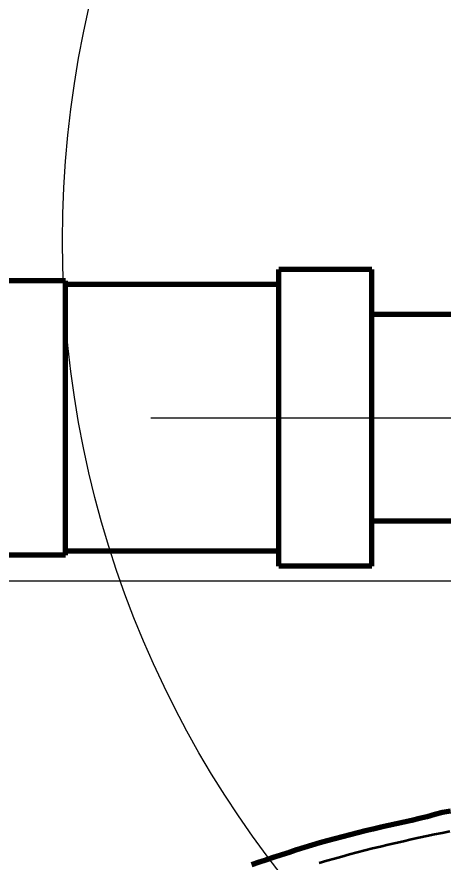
# Model space of a CAD drawing. Header units: millimetres. Extents: x 0 to 2382, y 0 to 420.
# Drawn here: x 136.58 to 150.07, y 321.21 to 348 of the extents above; entities that cross this region are included whole.
import ezdxf

# ---------------------------------------------------------------- set-up
doc = ezdxf.new("R2010")
doc.units = ezdxf.units.MM
doc.linetypes.add('IRAM-E-TRAZOS', pattern=[5, 4, -1])
doc.linetypes.add('IRAM-F-TRAZO-PUNTO', pattern=[20, 15, -2, 1, -2])
for name, color, linetype, lineweight in [('01-VISIBLE', 7, 'CONTINUOUS', 70), ('02-OCULTA', 4, 'IRAM-E-TRAZOS', 35), ('03-EJE', 1, 'IRAM-F-TRAZO-PUNTO', 18), ('04-COTA', 3, 'CONTINUOUS', 18), ('08-FINA', 5, 'CONTINUOUS', 18)]:
    doc.layers.add(name, color=color, linetype=linetype, lineweight=lineweight)
doc.styles.add('ISO3098', font='isocpeur.ttf')
doc.dimstyles.new('FLAMA-IRAM', dxfattribs={"dimtxt": 3.5, "dimasz": 3.5, "dimexe": 2, "dimexo": 1.5, "dimgap": 1, "dimtad": 1, "dimdec": 1, "dimtxsty": 'ISO3098', "dimblk": 'IRAM_FLECHA', "dimblk1": 'IRAM_FLECHA', "dimblk2": 'IRAM_FLECHA', "dimcen": 2.5, "dimclrd": 256, "dimclre": 256, "dimclrt": 256, "dimazin": 3, "dimtfac": 1, "dimtmove": 0, "dimatfit": 3, "dimlwd": 18, "dimlwe": 18})

# ---------------------------------------------------------------- blocks, each defined once
blk = doc.blocks.new('IRAM_FLECHA')
blk.add_solid([(0, 0), (-1, 0.125), (-1, -0.125)])

msp = doc.modelspace()

# ---------------------------------------------------------------- linework, layer by layer
at = {"layer": '01-VISIBLE'}
for p, q in [((147.82, 339.988), (144.87, 339.988)), ((138.12, 339.638), (136.12, 339.638)), ((144.87, 339.513), (138.12, 339.513)), ((151.77, 338.563), (147.82, 338.563)), ((152.27, 332.013), (147.82, 332.013)), ((138.12, 330.938), (136.12, 330.938)), ((144.87, 331.063), (138.12, 331.063)), ((147.82, 330.588), (144.87, 330.588))]:
    msp.add_line(p, q, dxfattribs=at)
for points in [[(144.87, 330.588), (144.87, 330.842), (144.87, 331.096), (144.87, 331.35), (144.87, 331.604), (144.87, 331.858), (144.87, 332.112), (144.87, 332.366), (144.87, 332.62), (144.87, 332.874), (144.87, 333.128), (144.87, 333.382), (144.87, 333.636), (144.87, 333.89), (144.87, 334.145), (144.87, 334.399), (144.87, 334.653), (144.87, 334.907), (144.87, 335.161), (144.87, 335.415), (144.87, 335.669), (144.87, 335.923), (144.87, 336.177), (144.87, 336.431), (144.87, 336.685), (144.87, 336.939), (144.87, 337.193), (144.87, 337.447), (144.87, 337.701), (144.87, 337.955), (144.87, 338.209), (144.87, 338.463), (144.87, 338.718), (144.87, 338.972), (144.87, 339.226), (144.87, 339.48), (144.87, 339.734), (144.87, 339.988)], [(147.82, 330.588), (147.82, 330.842), (147.82, 331.096), (147.82, 331.35), (147.82, 331.604), (147.82, 331.858), (147.82, 332.112), (147.82, 332.366), (147.82, 332.62), (147.82, 332.874), (147.82, 333.128), (147.82, 333.382), (147.82, 333.636), (147.82, 333.89), (147.82, 334.145), (147.82, 334.399), (147.82, 334.653), (147.82, 334.907), (147.82, 335.161), (147.82, 335.415), (147.82, 335.669), (147.82, 335.923), (147.82, 336.177), (147.82, 336.431), (147.82, 336.685), (147.82, 336.939), (147.82, 337.193), (147.82, 337.447), (147.82, 337.701), (147.82, 337.955), (147.82, 338.209), (147.82, 338.463), (147.82, 338.718), (147.82, 338.972), (147.82, 339.226), (147.82, 339.48), (147.82, 339.734), (147.82, 339.988)], [(138.12, 330.938), (138.12, 331.194), (138.12, 331.45), (138.12, 331.705), (138.12, 331.961), (138.12, 332.217), (138.12, 332.473), (138.12, 332.729), (138.12, 332.985), (138.12, 333.241), (138.12, 333.497), (138.12, 333.753), (138.12, 334.008), (138.12, 334.264), (138.12, 334.52), (138.12, 334.776), (138.12, 335.032), (138.12, 335.288), (138.12, 335.544), (138.12, 335.8), (138.12, 336.055), (138.12, 336.311), (138.12, 336.567), (138.12, 336.823), (138.12, 337.079), (138.12, 337.335), (138.12, 337.591), (138.12, 337.847), (138.12, 338.103), (138.12, 338.358), (138.12, 338.614), (138.12, 338.87), (138.12, 339.126), (138.12, 339.382), (138.12, 339.638)], [(144.018, 321.135), (144.255, 321.216), (144.493, 321.296), (144.731, 321.375), (144.969, 321.453), (145.207, 321.53), (145.446, 321.606), (145.685, 321.681), (145.925, 321.754), (146.165, 321.826), (146.406, 321.895), (146.648, 321.962), (146.89, 322.026), (147.133, 322.089), (147.376, 322.149), (147.619, 322.209), (147.863, 322.266), (148.107, 322.323), (148.352, 322.378), (148.596, 322.434), (148.841, 322.488), (149.085, 322.544), (149.33, 322.6), (149.573, 322.658), (149.813, 322.731), (150.057, 322.789), (150.303, 322.833)]]:
    msp.add_lwpolyline(points, dxfattribs=at)
at = {"layer": '02-OCULTA'}
for points in [[(144.87, 339.988), (144.87, 339.734), (144.87, 339.48), (144.87, 339.226), (144.87, 338.972), (144.87, 338.718), (144.87, 338.463), (144.87, 338.209), (144.87, 337.955), (144.87, 337.701), (144.87, 337.447), (144.87, 337.193), (144.87, 336.939), (144.87, 336.685), (144.87, 336.431), (144.87, 336.177), (144.87, 335.923), (144.87, 335.669), (144.87, 335.415), (144.87, 335.161), (144.87, 334.907), (144.87, 334.653), (144.87, 334.399), (144.87, 334.145), (144.87, 333.89), (144.87, 333.636), (144.87, 333.382), (144.87, 333.128), (144.87, 332.874), (144.87, 332.62), (144.87, 332.366), (144.87, 332.112), (144.87, 331.858), (144.87, 331.604), (144.87, 331.35), (144.87, 331.096), (144.87, 330.842), (144.87, 330.588)], [(147.82, 339.988), (147.82, 339.734), (147.82, 339.48), (147.82, 339.226), (147.82, 338.972), (147.82, 338.718), (147.82, 338.463), (147.82, 338.209), (147.82, 337.955), (147.82, 337.701), (147.82, 337.447), (147.82, 337.193), (147.82, 336.939), (147.82, 336.685), (147.82, 336.431), (147.82, 336.177), (147.82, 335.923), (147.82, 335.669), (147.82, 335.415), (147.82, 335.161), (147.82, 334.907), (147.82, 334.653), (147.82, 334.399), (147.82, 334.145), (147.82, 333.89), (147.82, 333.636), (147.82, 333.382), (147.82, 333.128), (147.82, 332.874), (147.82, 332.62), (147.82, 332.366), (147.82, 332.112), (147.82, 331.858), (147.82, 331.604), (147.82, 331.35), (147.82, 331.096), (147.82, 330.842), (147.82, 330.588)], [(138.12, 339.638), (138.12, 339.382), (138.12, 339.126), (138.12, 338.87), (138.12, 338.614), (138.12, 338.358), (138.12, 338.103), (138.12, 337.847), (138.12, 337.591), (138.12, 337.335), (138.12, 337.079), (138.12, 336.823), (138.12, 336.567), (138.12, 336.311), (138.12, 336.055), (138.12, 335.8), (138.12, 335.544), (138.12, 335.288), (138.12, 335.032), (138.12, 334.776), (138.12, 334.52), (138.12, 334.264), (138.12, 334.008), (138.12, 333.753), (138.12, 333.497), (138.12, 333.241), (138.12, 332.985), (138.12, 332.729), (138.12, 332.473), (138.12, 332.217), (138.12, 331.961), (138.12, 331.705), (138.12, 331.45), (138.12, 331.194), (138.12, 330.938)], [(138.12, 331.063), (138.12, 331.319), (138.12, 331.575), (138.12, 331.831), (138.12, 332.087), (138.12, 332.343), (138.12, 332.599), (138.12, 332.855), (138.12, 333.111), (138.12, 333.367), (138.12, 333.623), (138.12, 333.879), (138.12, 334.136), (138.12, 334.392), (138.12, 334.648), (138.12, 334.904), (138.12, 335.16), (138.12, 335.416), (138.12, 335.672), (138.12, 335.928), (138.12, 336.184), (138.12, 336.44), (138.12, 336.696), (138.12, 336.952), (138.12, 337.208), (138.12, 337.464), (138.12, 337.72), (138.12, 337.976), (138.12, 338.232), (138.12, 338.489), (138.12, 338.745), (138.12, 339.001), (138.12, 339.257), (138.12, 339.513)], [(138.12, 339.513), (138.12, 339.257), (138.12, 339.001), (138.12, 338.745), (138.12, 338.489), (138.12, 338.232), (138.12, 337.976), (138.12, 337.72), (138.12, 337.464), (138.12, 337.208), (138.12, 336.952), (138.12, 336.696), (138.12, 336.44), (138.12, 336.184), (138.12, 335.928), (138.12, 335.672), (138.12, 335.416), (138.12, 335.16), (138.12, 334.904), (138.12, 334.648), (138.12, 334.392), (138.12, 334.136), (138.12, 333.879), (138.12, 333.623), (138.12, 333.367), (138.12, 333.111), (138.12, 332.855), (138.12, 332.599), (138.12, 332.343), (138.12, 332.087), (138.12, 331.831), (138.12, 331.575), (138.12, 331.319), (138.12, 331.063)], [(144.87, 331.063), (144.87, 331.319), (144.87, 331.575), (144.87, 331.831), (144.87, 332.087), (144.87, 332.343), (144.87, 332.599), (144.87, 332.855), (144.87, 333.111), (144.87, 333.367), (144.87, 333.623), (144.87, 333.879), (144.87, 334.136), (144.87, 334.392), (144.87, 334.648), (144.87, 334.904), (144.87, 335.16), (144.87, 335.416), (144.87, 335.672), (144.87, 335.928), (144.87, 336.184), (144.87, 336.44), (144.87, 336.696), (144.87, 336.952), (144.87, 337.208), (144.87, 337.464), (144.87, 337.72), (144.87, 337.976), (144.87, 338.232), (144.87, 338.489), (144.87, 338.745), (144.87, 339.001), (144.87, 339.257), (144.87, 339.513)], [(144.87, 339.513), (144.87, 339.257), (144.87, 339.001), (144.87, 338.745), (144.87, 338.489), (144.87, 338.232), (144.87, 337.976), (144.87, 337.72), (144.87, 337.464), (144.87, 337.208), (144.87, 336.952), (144.87, 336.696), (144.87, 336.44), (144.87, 336.184), (144.87, 335.928), (144.87, 335.672), (144.87, 335.416), (144.87, 335.16), (144.87, 334.904), (144.87, 334.648), (144.87, 334.392), (144.87, 334.136), (144.87, 333.879), (144.87, 333.623), (144.87, 333.367), (144.87, 333.111), (144.87, 332.855), (144.87, 332.599), (144.87, 332.343), (144.87, 332.087), (144.87, 331.831), (144.87, 331.575), (144.87, 331.319), (144.87, 331.063)], [(147.82, 332.013), (147.82, 332.265), (147.82, 332.517), (147.82, 332.769), (147.82, 333.02), (147.82, 333.272), (147.82, 333.524), (147.82, 333.776), (147.82, 334.028), (147.82, 334.28), (147.82, 334.532), (147.82, 334.784), (147.82, 335.036), (147.82, 335.288), (147.82, 335.54), (147.82, 335.792), (147.82, 336.044), (147.82, 336.295), (147.82, 336.547), (147.82, 336.799), (147.82, 337.051), (147.82, 337.303), (147.82, 337.555), (147.82, 337.807), (147.82, 338.059), (147.82, 338.311), (147.82, 338.563)], [(147.82, 338.563), (147.82, 338.311), (147.82, 338.059), (147.82, 337.807), (147.82, 337.555), (147.82, 337.303), (147.82, 337.051), (147.82, 336.799), (147.82, 336.547), (147.82, 336.295), (147.82, 336.044), (147.82, 335.792), (147.82, 335.54), (147.82, 335.288), (147.82, 335.036), (147.82, 334.784), (147.82, 334.532), (147.82, 334.28), (147.82, 334.028), (147.82, 333.776), (147.82, 333.524), (147.82, 333.272), (147.82, 333.02), (147.82, 332.769), (147.82, 332.517), (147.82, 332.265), (147.82, 332.013)], [(150.291, 322.179), (150.045, 322.13), (149.799, 322.08), (149.553, 322.029), (149.308, 321.977), (149.063, 321.923), (148.818, 321.868), (148.574, 321.812), (148.33, 321.755), (148.086, 321.696), (147.842, 321.636), (147.599, 321.574), (147.356, 321.511), (147.114, 321.447), (146.871, 321.382), (146.63, 321.315), (146.388, 321.247), (146.147, 321.177)]]:
    msp.add_lwpolyline(points, dxfattribs=at)
at = {"layer": '03-EJE'}
msp.add_line((140.82, 335.288), (171.27, 335.288), dxfattribs=at)
at = {"layer": '08-FINA'}
msp.add_circle((170.645, 340.915), 32.625, dxfattribs=at)

# ---------------------------------------------------------------- dimensions: what is measured, and where the dimension line sits
at = {"layer": '04-COTA'}
msp.add_linear_dim(base=(103.795, 173.363), p1=(129.77, 173.363), p2=(157.77, 330.113), angle=90, dimstyle='FLAMA-IRAM', override={"dimlfac": 2}, dxfattribs=at).render()

doc.saveas('drawing.dxf')
